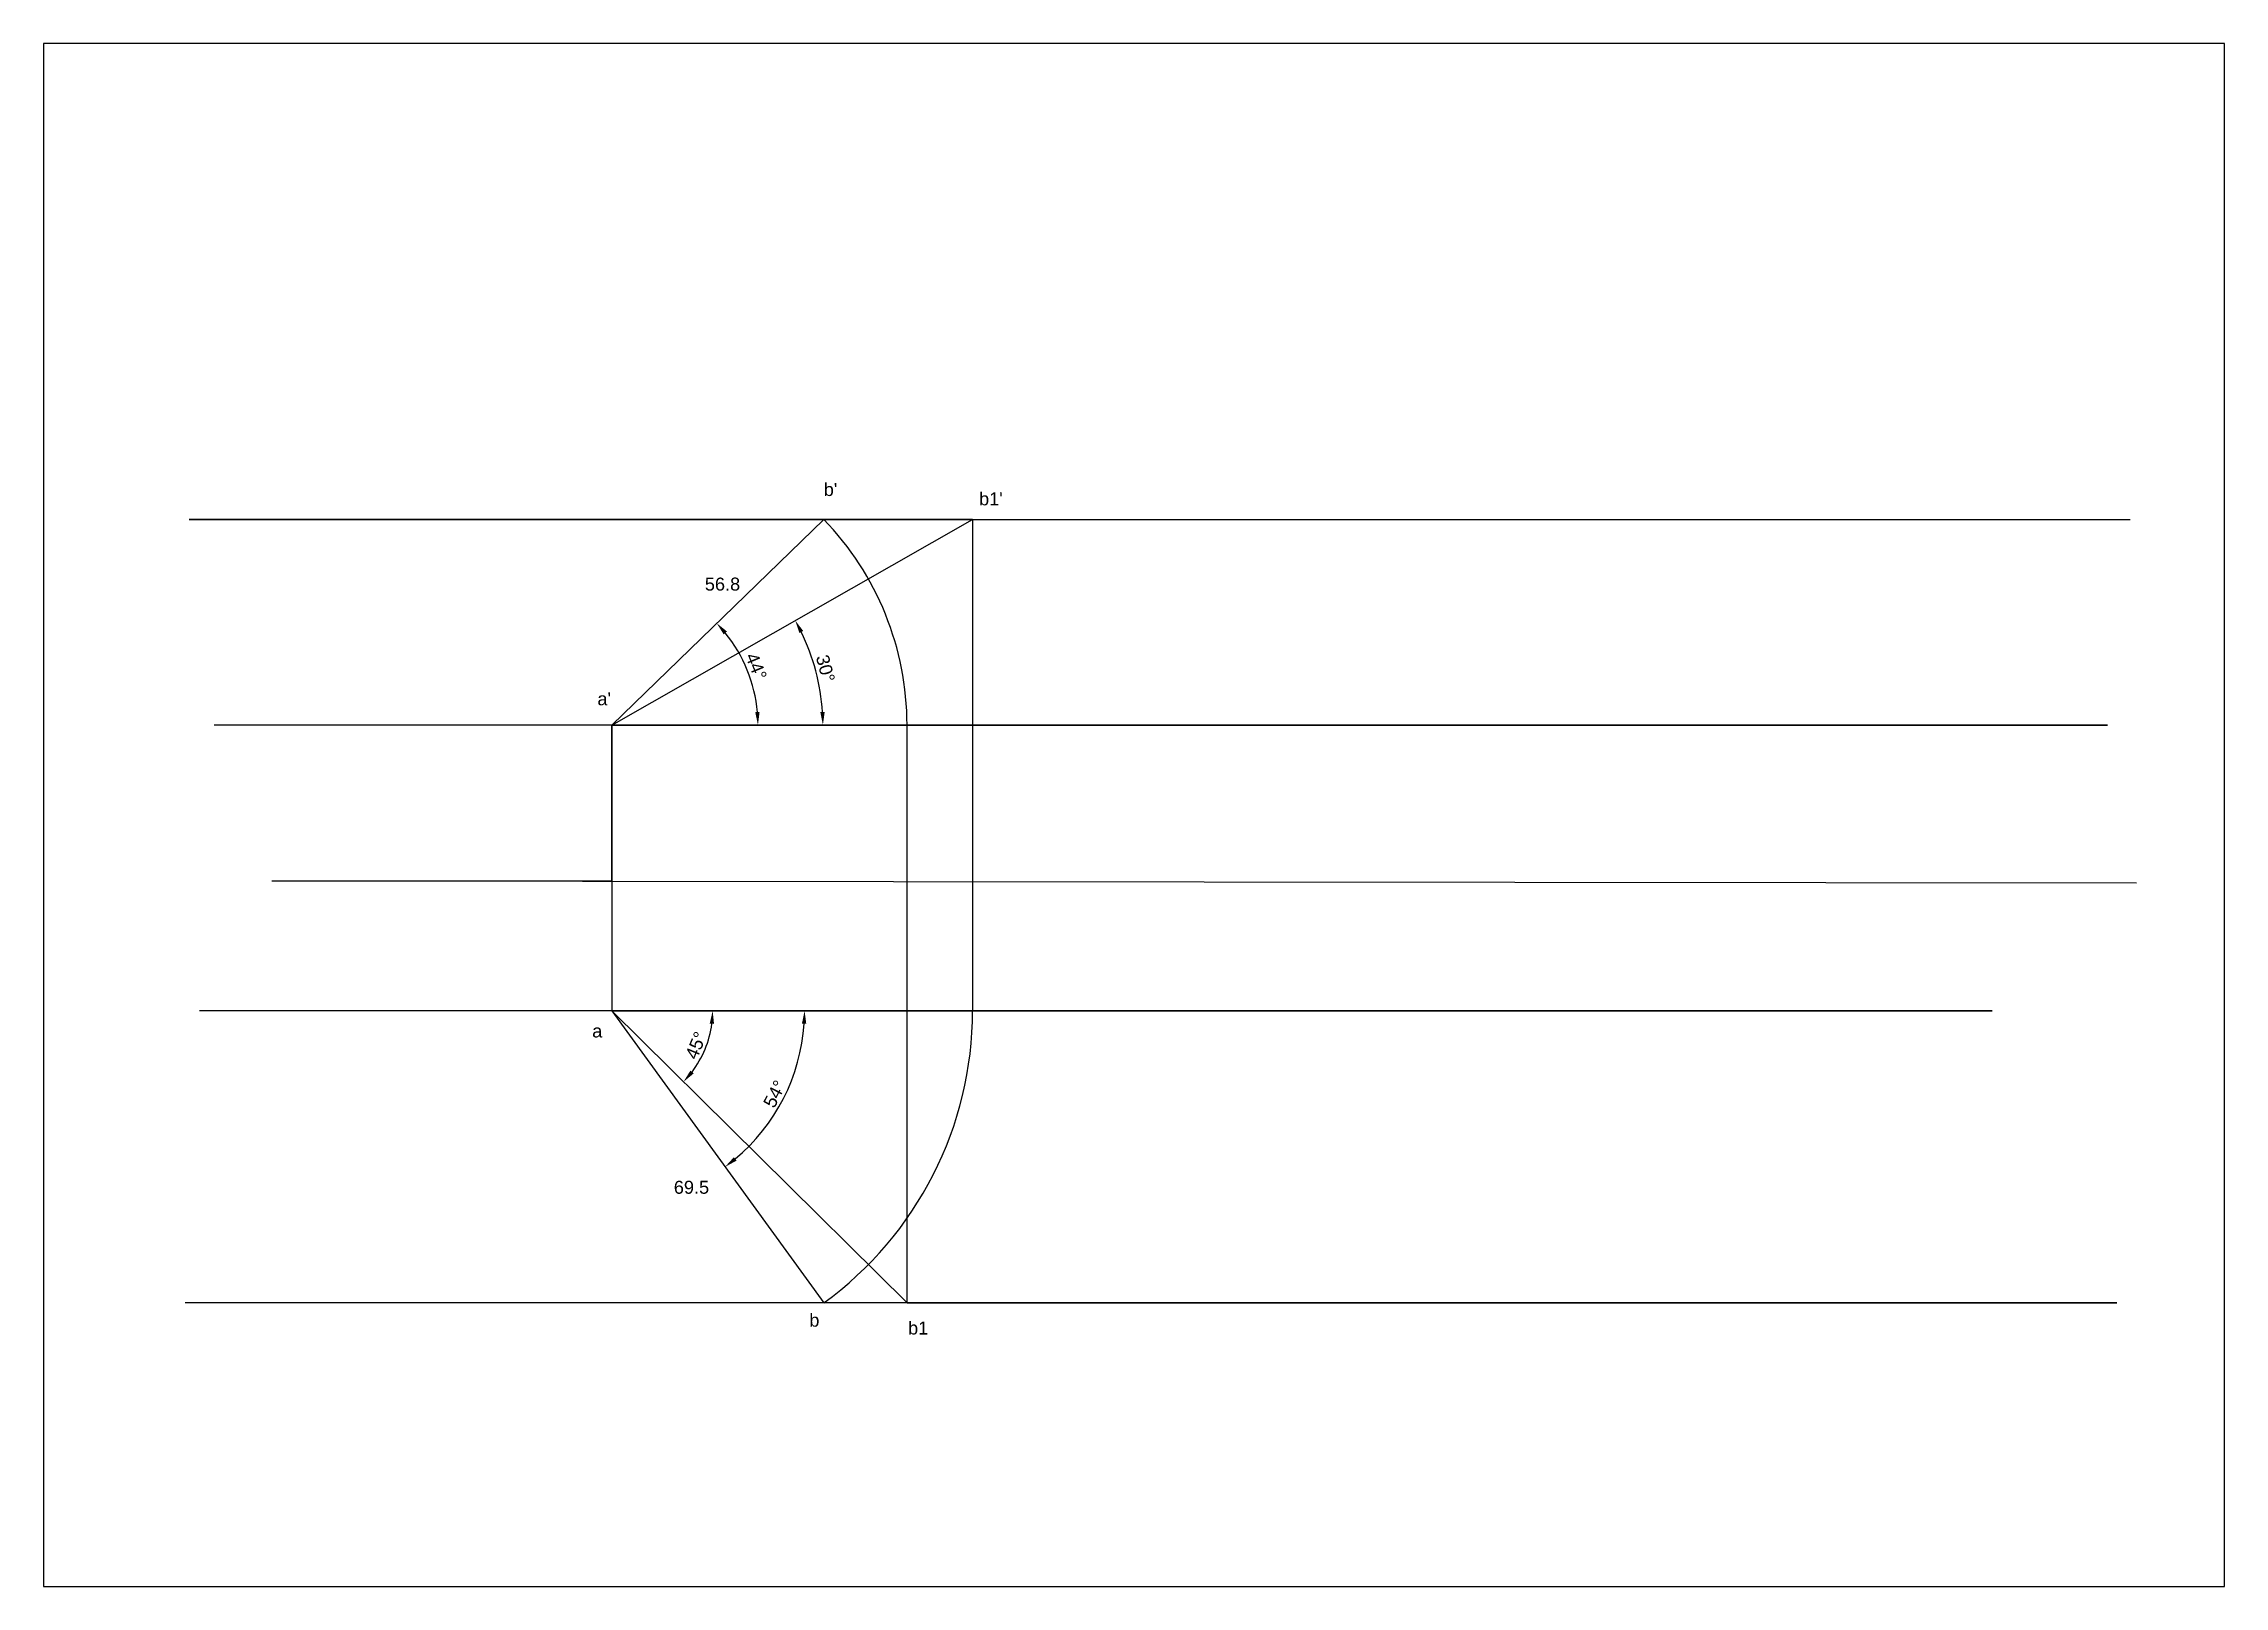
# Model space of a CAD drawing. Header units: millimetres. Extents: x 1605 to 2025, y 1465 to 1762.
import ezdxf

# ---------------------------------------------------------------- set-up
doc = ezdxf.new("R2010")
doc.units = ezdxf.units.MM
doc.styles.get("Standard").update_dxf_attribs({"font": 'arial.ttf'})
doc.dimstyles.new('ISO-25', dxfattribs={"dimtxt": 2.5, "dimasz": 2.5, "dimexe": 1.25, "dimexo": 0.625, "dimtad": 1, "dimtxsty": 'Standard', "dimcen": 2.5, "dimadec": 0, "dimazin": 0, "dimtfac": 1, "dimtmove": 0, "dimatfit": 3, "dimfxl": 1, "dimarcsym": 0})

# ---------------------------------------------------------------- blocks, each defined once
blk = doc.blocks.new('*D2')
at = {"color": 0, "lineweight": -2, "transparency": 16777216}
blk.add_arc((1714.27, 1631.1), 28.17, 5.0859, 39.0315, dxfattribs=at)
at = {"color": 0, "transparency": 16777216}
for points in [[(1735.84, 1648.57), (1736.47, 1649.12), (1734.5, 1650.71)], [(1742.75, 1633.62), (1741.92, 1633.58), (1742.44, 1631.1)]]:
    blk.add_solid(points, dxfattribs=at)
at = {"layer": 'Defpoints', "color": 0, "transparency": 16777216}
for p in [(1755.11, 1670.7), (1741.52, 1638.25), (1714.27, 1631.1), (1714.27, 1631.1), (2002.36, 1631.1)]:
    blk.add_point(p, dxfattribs=at)
at = {"color": 0, "transparency": 16777216, "insert": (1742.12, 1642.39), "char_height": 2.5, "attachment_point": 5, "rotation": 292.0587}
blk.add_mtext('44°', dxfattribs=at)
blk = doc.blocks.new('*D3')
at = {"color": 0, "lineweight": -2, "transparency": 16777216}
blk.add_arc((1714.27, 1631.1), 40.68, 3.5213, 26.1464, dxfattribs=at)
at = {"color": 0, "transparency": 16777216}
for points in [[(1750.42, 1648.83), (1751.16, 1649.22), (1749.62, 1651.24)], [(1755.29, 1633.61), (1754.46, 1633.59), (1754.95, 1631.1)]]:
    blk.add_solid(points, dxfattribs=at)
at = {"layer": 'Defpoints', "color": 0, "transparency": 16777216}
for p in [(1783.78, 1670.7), (1754.35, 1638.09), (1714.27, 1631.1), (1714.27, 1631.1), (2002.36, 1631.1)]:
    blk.add_point(p, dxfattribs=at)
at = {"color": 0, "transparency": 16777216, "insert": (1755.44, 1642), "char_height": 2.5, "attachment_point": 5, "rotation": 284.8338}
blk.add_mtext('30°', dxfattribs=at)
blk = doc.blocks.new('*D4')
at = {"color": 0, "lineweight": -2, "transparency": 16777216}
blk.add_arc((1714.27, 1576.1), 37.15, 309.8345, 356.1431, dxfattribs=at)
at = {"color": 0, "transparency": 16777216}
for points in [[(1750.91, 1573.62), (1751.75, 1573.59), (1751.42, 1576.1)], [(1738.32, 1547.25), (1737.81, 1547.91), (1736.09, 1546.04)]]:
    blk.add_solid(points, dxfattribs=at)
at = {"layer": 'Defpoints', "color": 0, "transparency": 16777216}
for p in [(1714.27, 1576.1), (1714.27, 1576.1), (1980.14, 1576.1), (1744.32, 1554.26), (1755.11, 1519.85)]:
    blk.add_point(p, dxfattribs=at)
at = {"color": 0, "transparency": 16777216, "insert": (1745.67, 1560.09), "char_height": 2.5, "attachment_point": 5, "rotation": 62.9888}
blk.add_mtext('54°', dxfattribs=at)
blk = doc.blocks.new('*D5')
at = {"color": 0, "lineweight": -2, "transparency": 16777216}
blk.add_arc((1714.27, 1576.1), 19.45, 322.6868, 352.6319, dxfattribs=at)
at = {"color": 0, "transparency": 16777216}
for points in [[(1733.15, 1573.63), (1733.98, 1573.58), (1733.72, 1576.1)], [(1730.06, 1564.03), (1729.43, 1564.58), (1728.1, 1562.42)]]:
    blk.add_solid(points, dxfattribs=at)
at = {"layer": 'Defpoints', "color": 0, "transparency": 16777216}
for p in [(1714.27, 1576.1), (1714.27, 1576.1), (1980.14, 1576.1), (1731.15, 1566.44), (1771.15, 1519.85)]:
    blk.add_point(p, dxfattribs=at)
at = {"color": 0, "transparency": 16777216, "insert": (1730.51, 1569.43), "char_height": 2.5, "attachment_point": 5, "rotation": 67.6593}
blk.add_mtext('45°', dxfattribs=at)

msp = doc.modelspace()

# ---------------------------------------------------------------- linework, layer by layer
for p, q in [((1714.27, 1631.1), (1783.783, 1670.698)), ((1714.27, 1631.1), (1755.107, 1670.698)), ((1783.783, 1670.698), (1783.783, 1576.1)), ((1771.152, 1519.847), (1771.152, 1631.1)), ((1648.794, 1601.1), (2007.919, 1600.704)), ((1714.27, 1576.1), (1771.152, 1519.847)), ((1714.27, 1576.1), (1755.107, 1519.847))]:
    msp.add_line(p, q)
msp.add_lwpolyline([(1604.865, 1465.288), (2024.865, 1465.288), (2024.865, 1762.288), (1604.865, 1762.288)], close=True)
for points in [[(1783.783, 1670.698), (1632.921, 1670.698), (2006.728, 1670.698)], [(1714.27, 1631.1), (2002.363, 1631.1), (1637.683, 1631.1)], [(1714.27, 1601.1), (1714.27, 1631.1), (1714.27, 1601.1), (1714.27, 1576.1)], [(1648.794, 1601.1), (1714.27, 1601.1)], [(1714.27, 1576.1), (1980.141, 1576.1), (1634.905, 1576.1)], [(1771.152, 1519.847), (2004.179, 1519.847), (1632.145, 1519.847)]]:
    msp.add_lwpolyline(points)
for centre, radius, start, end in [((1714.27, 1631.1), 56.882, 0, 44.1174), ((1714.27, 1576.1), 69.513, 158.92156, 158.92216), ((1714.27, 1631.1), 56.882, 211.8303, 211.85276), ((1714.27, 1576.1), 69.513, 305.97758, 0)]:
    msp.add_arc(centre, radius, start, end)

# ---------------------------------------------------------------- texts
at = {"char_height": 2.5, "attachment_point": 1}
for s, width, insert in [("b'", 2.273736754432321e-13, (1755.107, 1677.701)), ("b1'", 0.48996, (1785.023, 1675.905)), ('56.8', 11.459, (1732.214, 1659.489)), ("a'", 9.30696, (1711.519, 1637.404)), ('a', 8.25216, (1710.518, 1573.461)), ('69.5', 0.67915, (1726.238, 1543.368)), ('b', 0.31587, (1752.334, 1517.786)), ('b1', 1.57571, (1771.351, 1516.274))]:
    msp.add_mtext_dynamic_manual_height_columns(s, width=width, gutter_width=12.5, heights=[0], dxfattribs=dict(at, insert=insert))

# ---------------------------------------------------------------- dimensions: what is measured, and where the dimension line sits
for base, line1, line2, picture, middle in [((1741.52, 1638.252), ((1714.27, 1631.1), (2002.363, 1631.1)), ((1714.27, 1631.1), (1755.107, 1670.698)), '*D2', (1742.119, 1642.385)), ((1754.35, 1638.087), ((1714.27, 1631.1), (2002.363, 1631.1)), ((1714.27, 1631.1), (1783.783, 1670.698)), '*D3', (1755.437, 1642.003)), ((1744.315, 1554.259), ((1714.27, 1576.1), (1755.107, 1519.847)), ((1714.27, 1576.1), (1980.141, 1576.1)), '*D4', (1745.674, 1560.091)), ((1731.153, 1566.436), ((1714.27, 1576.1), (1771.152, 1519.847)), ((1714.27, 1576.1), (1980.141, 1576.1)), '*D5', (1730.51, 1569.426))]:
    dim = msp.add_angular_dim_2l(base=base, line1=line1, line2=line2, dimstyle='ISO-25')
    dim.commit()
    dim.dimension.update_dxf_attribs({"geometry": picture, "text_midpoint": middle})

doc.saveas('drawing.dxf')
